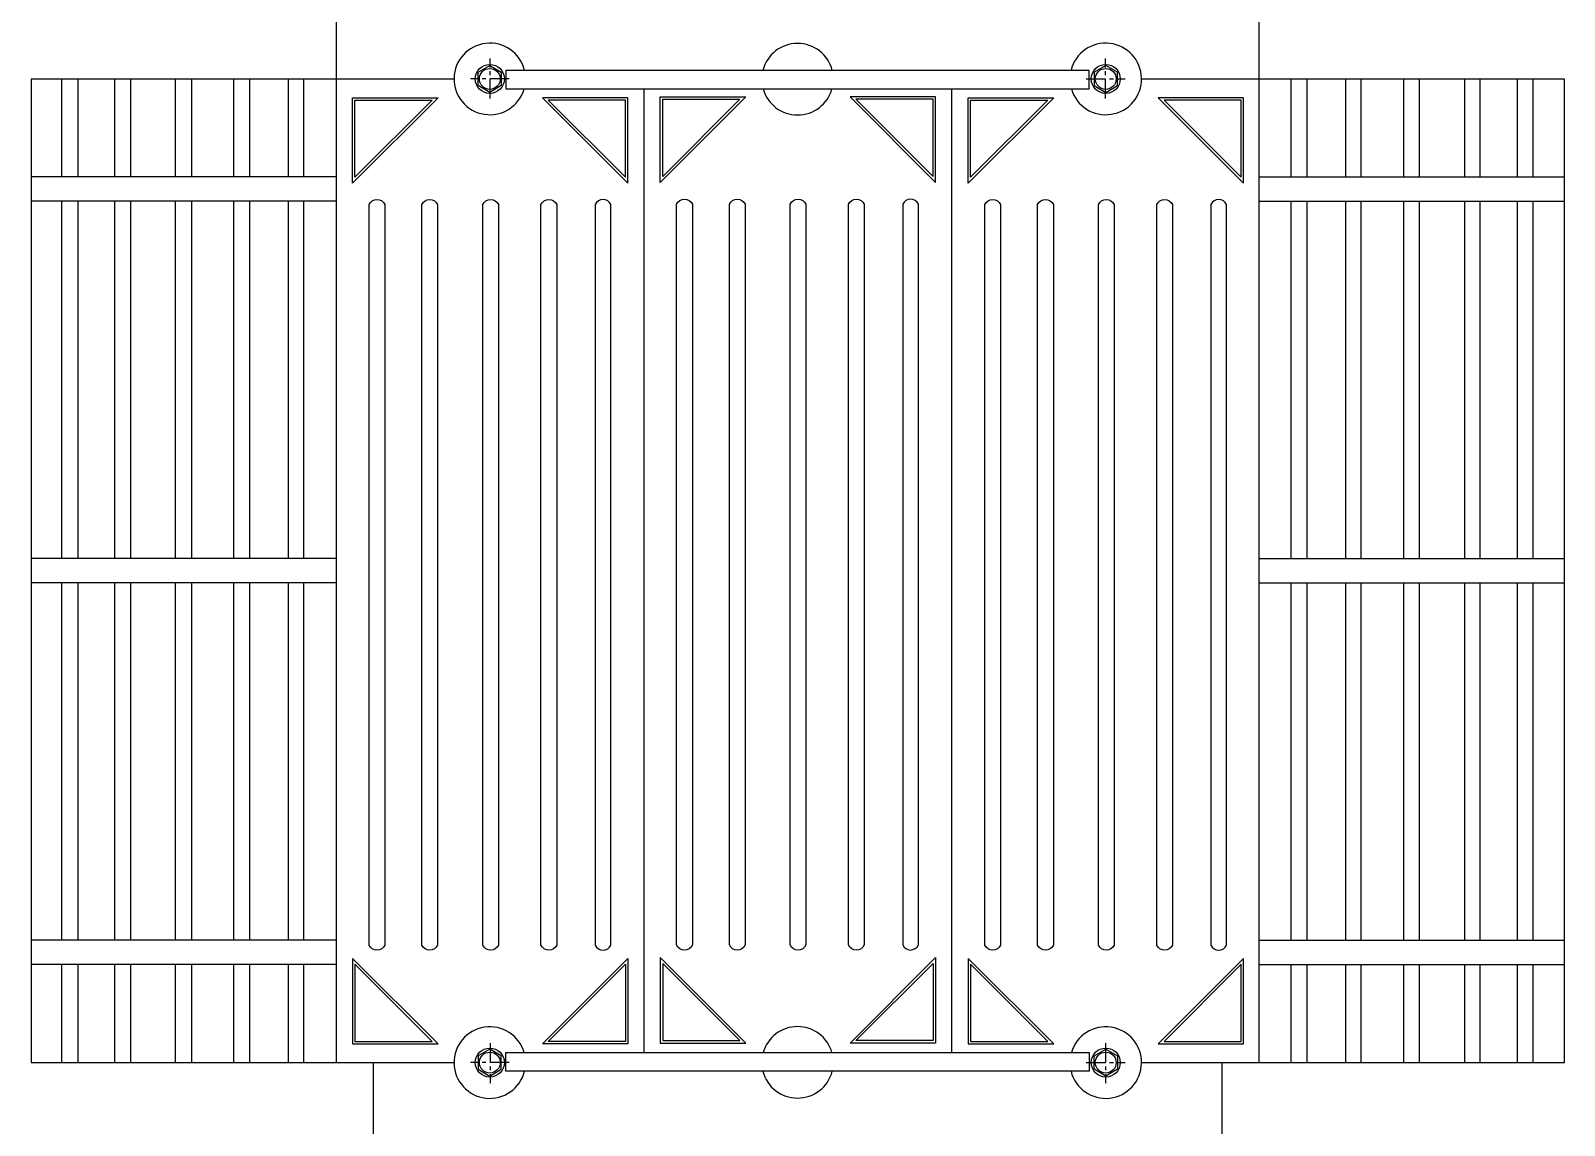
# Model space of a CAD drawing. Header units: millimetres. Extents: x 20927 to 53748, y 38421 to 54891.
# Drawn here: x 20927 to 22182, y 39244 to 40141 of the extents above; entities that cross this region are included whole.
import ezdxf

# ---------------------------------------------------------------- set-up
doc = ezdxf.new("R2010")
doc.units = ezdxf.units.MM
doc.linetypes.add('CENTERX2', pattern=[101.6, 63.5, -12.7, 12.7, -12.7])
doc.layers.add('DETAIL', color=4, linetype='Continuous')
doc.layers.add('TRANS', color=2, linetype='Continuous')

msp = doc.modelspace()

# ---------------------------------------------------------------- linework, layer by layer
at = {"layer": 'DETAIL', "color": 241, "linetype": 'CENTERX2', "ltscale": 0.25}
for p, q in [((21302.8, 40085.1), (21302.8, 40117.9)), ((21806.6, 40085.1), (21806.6, 40117.9)), ((21318.5, 40101.1), (21286.7, 40101.1)), ((21790.8, 40101.1), (21822.7, 40101.1)), ((21302.8, 39311.6), (21302.8, 39278.9)), ((21806.6, 39311.6), (21806.6, 39278.9)), ((21318.5, 39295.7), (21286.7, 39295.7)), ((21790.8, 39295.7), (21822.7, 39295.7))]:
    msp.add_line(p, q, dxfattribs=at)
at = {"layer": 'DETAIL', "ltscale": 0.25}
for p, q in [((20952.4, 40020.9), (20952.4, 40100.9)), ((20965.3, 40100.9), (20965.3, 40020.9)), ((20995.6, 40020.9), (20995.6, 40100.9)), ((21008.5, 40100.9), (21008.5, 40020.9)), ((21045.4, 40020.9), (21045.4, 40100.9)), ((21058.3, 40100.9), (21058.3, 40020.9)), ((21093.1, 40020.9), (21093.1, 40100.9)), ((21106, 40100.9), (21106, 40020.9)), ((21137.5, 40100.9), (21137.5, 40020.9)), ((21150.3, 40020.9), (21150.3, 40100.9)), ((21958.6, 40020.9), (21958.6, 40100.9)), ((21971.5, 40100.9), (21971.5, 40020.9)), ((22003, 40100.9), (22003, 40020.9)), ((22015.9, 40020.9), (22015.9, 40100.9)), ((22050.6, 40100.9), (22050.6, 40020.9)), ((22063.5, 40020.9), (22063.5, 40100.9)), ((22100.5, 40100.9), (22100.5, 40020.9)), ((22113.3, 40020.9), (22113.3, 40100.9)), ((22143.7, 40100.9), (22143.7, 40020.9)), ((22156.6, 40020.9), (22156.6, 40100.9)), ((21176.8, 40020.9), (20926.8, 40020.9)), ((21932.2, 40020.9), (22182.2, 40020.9)), ((21176.8, 40000.9), (20926.8, 40000.9)), ((20952.4, 39708.4), (20952.4, 40000.9)), ((20965.3, 40000.9), (20965.3, 39708.4)), ((20995.6, 39708.4), (20995.6, 40000.9)), ((21008.5, 40000.9), (21008.5, 39708.4)), ((21045.4, 39708.4), (21045.4, 40000.9)), ((21058.3, 40000.9), (21058.3, 39708.4)), ((21093.1, 39708.4), (21093.1, 40000.9)), ((21106, 40000.9), (21106, 39708.4)), ((21137.5, 40000.9), (21137.5, 39708.4)), ((21150.3, 39708.4), (21150.3, 40000.9)), ((21932.2, 40000.9), (22182.2, 40000.9)), ((21958.6, 39708.4), (21958.6, 40000.9)), ((21971.5, 40000.9), (21971.5, 39708.4)), ((22003, 40000.9), (22003, 39708.4)), ((22015.9, 39708.4), (22015.9, 40000.9)), ((22050.6, 40000.9), (22050.6, 39708.4)), ((22063.5, 39708.4), (22063.5, 40000.9)), ((22100.5, 40000.9), (22100.5, 39708.4)), ((22113.3, 39708.4), (22113.3, 40000.9)), ((22143.7, 40000.9), (22143.7, 39708.4)), ((22156.6, 39708.4), (22156.6, 40000.9)), ((21176.8, 39708.4), (20926.8, 39708.4)), ((21932.2, 39708.4), (22182.2, 39708.4)), ((21176.8, 39688.4), (20926.8, 39688.4)), ((20952.4, 39395.9), (20952.4, 39688.4)), ((20965.3, 39688.4), (20965.3, 39395.9)), ((20995.6, 39395.9), (20995.6, 39688.4)), ((21008.5, 39688.4), (21008.5, 39395.9)), ((21045.4, 39395.9), (21045.4, 39688.4)), ((21058.3, 39688.4), (21058.3, 39395.9)), ((21093.1, 39395.9), (21093.1, 39688.4)), ((21106, 39688.4), (21106, 39395.9)), ((21137.5, 39688.4), (21137.5, 39395.9)), ((21150.3, 39395.9), (21150.3, 39688.4)), ((21932.2, 39688.4), (22182.2, 39688.4)), ((21958.6, 39395.9), (21958.6, 39688.4)), ((21971.5, 39688.4), (21971.5, 39395.9)), ((22003, 39688.4), (22003, 39395.9)), ((22015.9, 39395.9), (22015.9, 39688.4)), ((22050.6, 39688.4), (22050.6, 39395.9)), ((22063.5, 39395.9), (22063.5, 39688.4)), ((22100.5, 39688.4), (22100.5, 39395.9)), ((22113.3, 39395.9), (22113.3, 39688.4)), ((22143.7, 39688.4), (22143.7, 39395.9)), ((22156.6, 39395.9), (22156.6, 39688.4)), ((21176.8, 39395.9), (20926.8, 39395.9)), ((21932.2, 39395.9), (22182.2, 39395.9)), ((21176.8, 39375.9), (20926.8, 39375.9)), ((20952.4, 39295.9), (20952.4, 39375.9)), ((20965.3, 39375.9), (20965.3, 39295.9)), ((20995.6, 39295.9), (20995.6, 39375.9)), ((21008.5, 39375.9), (21008.5, 39295.9)), ((21045.4, 39295.9), (21045.4, 39375.9)), ((21058.3, 39375.9), (21058.3, 39295.9)), ((21093.1, 39295.9), (21093.1, 39375.9)), ((21106, 39375.9), (21106, 39295.9)), ((21137.5, 39375.9), (21137.5, 39295.9)), ((21150.3, 39295.9), (21150.3, 39375.9)), ((21932.2, 39375.9), (22182.2, 39375.9)), ((21958.6, 39295.9), (21958.6, 39375.9)), ((21971.5, 39375.9), (21971.5, 39295.9)), ((22003, 39375.9), (22003, 39295.9)), ((22015.9, 39295.9), (22015.9, 39375.9)), ((22050.6, 39375.9), (22050.6, 39295.9)), ((22063.5, 39295.9), (22063.5, 39375.9)), ((22100.5, 39375.9), (22100.5, 39295.9)), ((22113.3, 39295.9), (22113.3, 39375.9)), ((22143.7, 39375.9), (22143.7, 39295.9)), ((22156.6, 39295.9), (22156.6, 39375.9))]:
    msp.add_line(p, q, dxfattribs=at)
at = {"layer": 'DETAIL', "color": 241, "ltscale": 0.25}
for points in [[(21302.6, 40090.1), (21293.1, 40095.6), (21293.1, 40106.6), (21302.6, 40112), (21312, 40106.6), (21312, 40095.6)], [(21806.8, 40090.1), (21816.3, 40095.6), (21816.3, 40106.6), (21806.8, 40112), (21797.3, 40106.6), (21797.3, 40095.6)], [(21192.2, 40083.7), (21255.3, 40083.7), (21192.2, 40020.6)], [(21413.6, 40083.7), (21350.4, 40083.7), (21413.6, 40020.6)], [(21444.1, 40084.4), (21507.2, 40084.4), (21444.1, 40021.2)], [(21665.5, 40084.4), (21602.3, 40084.4), (21665.5, 40021.2)], [(21696.2, 40083.7), (21759.3, 40083.7), (21696.2, 40020.6)], [(21854.5, 40083.7), (21917.6, 40020.6), (21917.6, 40083.7)], [(21192.2, 39313), (21255.3, 39313), (21192.2, 39376.2)], [(21413.6, 39313), (21350.4, 39313), (21413.6, 39376.2)], [(21444.1, 39313.7), (21507.2, 39313.7), (21444.1, 39376.8)], [(21665.5, 39313.7), (21602.3, 39313.7), (21665.5, 39376.8)], [(21696.2, 39313), (21759.3, 39313), (21696.2, 39376.2)], [(21854.5, 39313), (21917.6, 39313), (21917.6, 39376.2)], [(21302.6, 39306.6), (21293.1, 39301.2), (21293.1, 39290.2), (21302.6, 39284.7), (21312, 39290.2), (21312, 39301.2)], [(21806.8, 39306.6), (21816.3, 39301.2), (21816.3, 39290.2), (21806.8, 39284.7), (21797.3, 39290.2), (21797.3, 39301.2)]]:
    msp.add_lwpolyline(points, close=True, dxfattribs=at)
at = {"layer": 'DETAIL', "ltscale": 0.25}
for points in [[(21315.7, 40092.9), (21793.3, 40092.9), (21793.3, 40108.1), (21315.7, 40108.1)], [(21190.2, 40085.7), (21260.2, 40085.7), (21190.2, 40015.7)], [(21415.6, 40085.7), (21345.6, 40085.7), (21415.6, 40015.7)], [(21442.1, 40086.4), (21512.1, 40086.4), (21442.1, 40016.4)], [(21667.5, 40086.4), (21597.5, 40086.4), (21667.5, 40016.4)], [(21694.2, 40085.7), (21764.2, 40085.7), (21694.2, 40015.7)], [(21919.6, 40085.7), (21849.6, 40085.7), (21919.6, 40015.7)], [(21190.2, 39311), (21260.2, 39311), (21190.2, 39381)], [(21415.6, 39311), (21345.6, 39311), (21415.6, 39381)], [(21442.1, 39311.7), (21512.1, 39311.7), (21442.1, 39381.7)], [(21667.5, 39311.7), (21597.5, 39311.7), (21667.5, 39381.7)], [(21694.2, 39311), (21764.2, 39311), (21694.2, 39381)], [(21849.6, 39311), (21919.6, 39311), (21919.6, 39381)], [(21315.7, 39303.9), (21793.3, 39303.9), (21793.3, 39288.7), (21315.7, 39288.7)]]:
    msp.add_lwpolyline(points, close=True, dxfattribs=at)
for points in [[(21216.7, 39998.3), (21216.7, 39391.8, -0.644129), (21203.8, 39391.8), (21203.8, 39998.3, -0.644129)], [(21259.9, 39998.3), (21259.9, 39391.8, -0.644129), (21247, 39391.8), (21247, 39998.3, -0.644129)], [(21309.7, 39998.3), (21309.7, 39391.8, -0.644129), (21296.8, 39391.8), (21296.8, 39998.3, -0.644129)], [(21357.4, 39998.3), (21357.4, 39391.8, -0.644129), (21344.5, 39391.8), (21344.5, 39998.3, -0.644129)], [(21388.9, 39998.3), (21388.9, 39391.8, 0.644129), (21401.7, 39391.8), (21401.7, 39998.3, 0.644129)], [(21468.4, 39998.5), (21468.4, 39392, -0.644129), (21455.5, 39392), (21455.5, 39998.5, -0.644129)], [(21511.6, 39998.5), (21511.6, 39392, -0.644129), (21498.7, 39392), (21498.7, 39998.5, -0.644129)], [(21561.4, 39998.5), (21561.4, 39392, -0.644129), (21548.5, 39392), (21548.5, 39998.5, -0.644129)], [(21609.1, 39998.5), (21609.1, 39392, -0.644129), (21596.2, 39392), (21596.2, 39998.5, -0.644129)], [(21640.6, 39998.5), (21640.6, 39392, 0.644129), (21653.4, 39392), (21653.4, 39998.5, 0.644129)], [(21720.7, 39998.3), (21720.7, 39391.8, -0.644129), (21707.8, 39391.8), (21707.8, 39998.3, -0.644129)], [(21763.9, 39998.3), (21763.9, 39391.8, -0.644129), (21751, 39391.8), (21751, 39998.3, -0.644129)], [(21813.7, 39998.3), (21813.7, 39391.8, -0.644129), (21800.8, 39391.8), (21800.8, 39998.3, -0.644129)], [(21861.4, 39998.3), (21861.4, 39391.8, -0.644129), (21848.5, 39391.8), (21848.5, 39998.3, -0.644129)], [(21892.9, 39998.3), (21892.9, 39391.8, 0.644129), (21905.7, 39391.8), (21905.7, 39998.3, 0.644129)]]:
    msp.add_lwpolyline(points, format="xyb", close=True, dxfattribs=at)
at = {"layer": 'DETAIL', "color": 241, "ltscale": 0.25}
for centre, radius in [((21302.6, 40101.1), 11.9), ((21806.8, 40101.1), 11.9), ((21302.6, 40101.1), 8.54), ((21806.8, 40101.1), 8.54), ((21302.6, 39295.7), 11.9), ((21806.8, 39295.7), 11.9), ((21302.6, 39295.7), 8.54), ((21806.8, 39295.7), 8.54)]:
    msp.add_circle(centre, radius, dxfattribs=at)
for centre, start, end in [((21302.6, 40101.1), 13.8769, 343.7511), ((21554.5, 40100.9), 14.2944, 165.7056), ((21806.8, 40101.1), 196.2489, 166.1231), ((21554.5, 40100.9), 195.8276, 344.1724), ((21302.6, 39295.7), 16.2489, 346.1231), ((21554.5, 39295.9), 15.8276, 164.1724), ((21806.8, 39295.7), 193.8769, 163.7511), ((21554.5, 39295.9), 194.2944, 345.7056)]:
    msp.add_arc(centre, 29.3, start, end, dxfattribs=at)
at = {"layer": 'TRANS', "ltscale": 0.25}
for p, q in [((21428.8, 40092.9), (21428.8, 39303.9)), ((21680.5, 40092.9), (21680.5, 39303.9))]:
    msp.add_line(p, q, dxfattribs=at)
for points in [[(21177.2, 39295.9), (21177.2, 40150.9), (21932.2, 40150.9), (21932.2, 39295.9)], [(21273.3, 40100.9), (20927.2, 40100.9), (20927.2, 39295.9), (21273.3, 39295.9)], [(21836.1, 39295.9), (22182.2, 39295.9), (22182.2, 40100.9), (21836.1, 40100.9)], [(21207.2, 39295.9), (21207.2, 39096.6), (21902.2, 39096.6), (21902.2, 39295.9)]]:
    msp.add_lwpolyline(points, dxfattribs=at)

doc.saveas('drawing.dxf')
